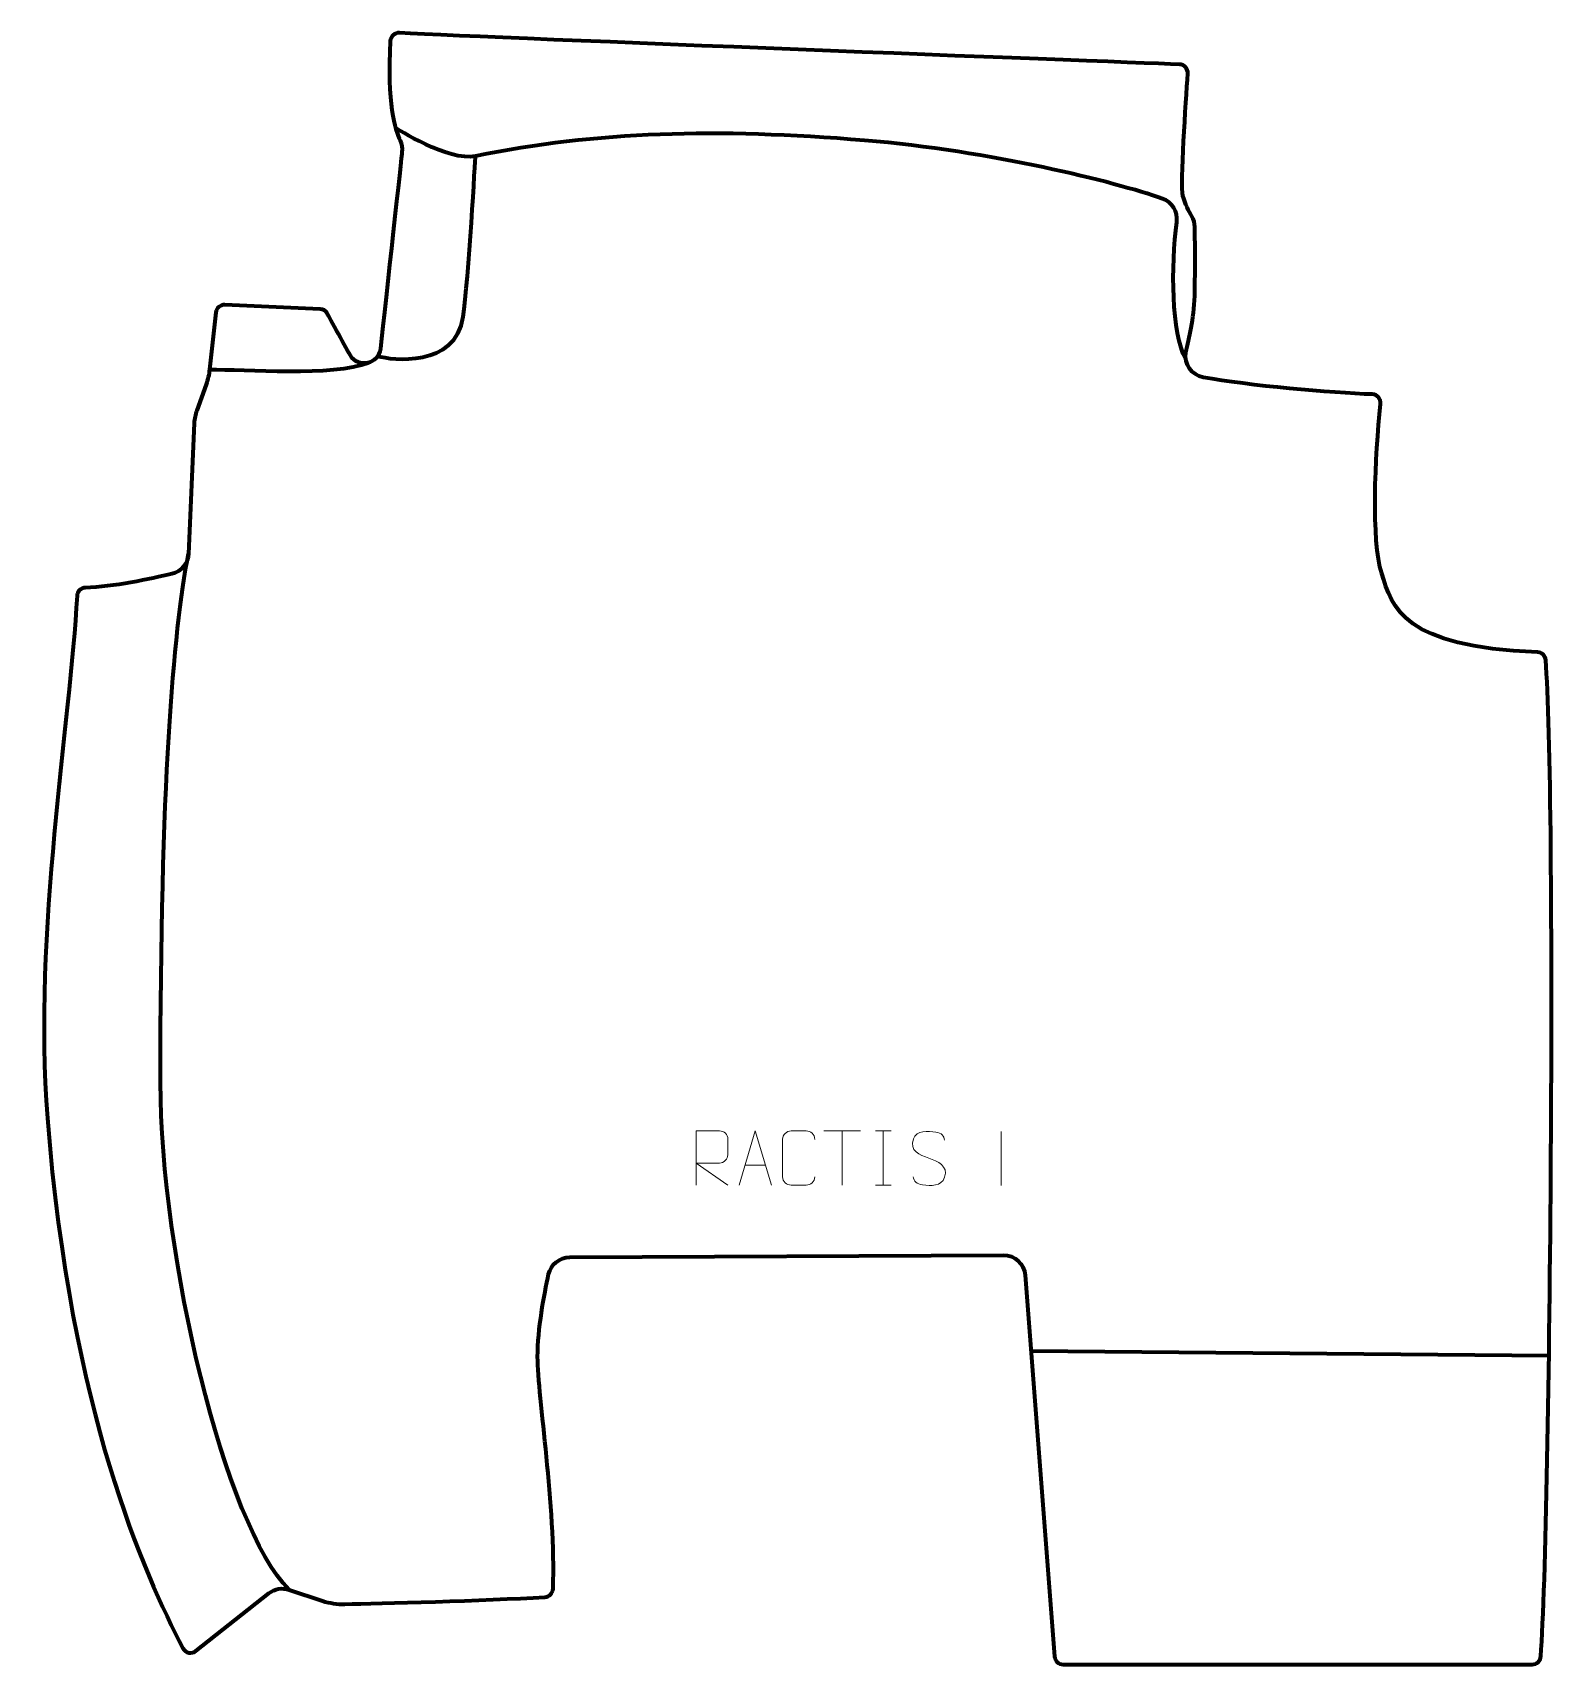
# Model space of a CAD drawing. Header units: millimetres. Extents: x -353 to 350, y -376 to 376.
import ezdxf

# ---------------------------------------------------------------- set-up
doc = ezdxf.new("R2010")
doc.units = ezdxf.units.MM
doc.header["$MEASUREMENT"] = 0
for name, color, linetype in [('layer 1', 7, 'Continuous'), ('layer 2', 7, 'Continuous'), ('layer 3', 7, 'Continuous')]:
    doc.layers.add(name, color=color, linetype=linetype)

msp = doc.modelspace()

# ---------------------------------------------------------------- linework, layer by layer
at = {"layer": 'layer 1', "color": 250, "lineweight": 9}
for points, knots in [([(-46.8778, -155.0861), (-46.8778, -155.0861), (-46.8778, -130.1326), (-46.8778, -130.1326), (-46.8778, -130.1326), (-43.283, -130.1326), (-39.6875, -130.1326), (-36.0923, -130.1326), (-36.0923, -130.1326), (-33.767, -130.1703), (-32.2097, -131.6603), (-32.2138, -134.0267), (-32.2138, -134.0267), (-32.2142, -136.0622), (-32.2142, -139.1216), (-32.2138, -141.1576), (-32.2138, -141.1576), (-32.2203, -143.0331), (-34.0326, -144.9749), (-36.0421, -144.994), (-36.0421, -144.994), (-36.0421, -144.994), (-46.8778, -144.994), (-46.8778, -144.994), (-46.8778, -144.994), (-46.8778, -144.994), (-32.2231, -155.0861), (-32.2231, -155.0861)], [0, 0, 0, 0, 0.125, 0.125, 0.125, 0.125, 0.25, 0.25, 0.25, 0.25, 0.375, 0.375, 0.375, 0.375, 0.5, 0.5, 0.5, 0.5, 0.625, 0.625, 0.625, 0.625, 0.75, 0.75, 0.75, 0.75, 1, 1, 1, 1]), ([(-27.0163, -155.0861), (-27.0163, -155.0861), (-19.6453, -130.1326), (-19.6453, -130.1326), (-19.6453, -130.1326), (-19.6453, -130.1326), (-12.0754, -155.0861), (-12.0754, -155.0861)], [0, 0, 0, 0, 0.33333333, 0.33333333, 0.33333333, 0.33333333, 1, 1, 1, 1]), ([(7.8771, -151.2684), (7.7373, -153.5918), (6.0601, -155.0714), (3.9124, -155.0822), (3.9124, -155.0822), (1.5805, -155.0818), (-0.7514, -155.0818), (-3.0829, -155.0822), (-3.0829, -155.0822), (-5.0079, -155.1876), (-6.98, -153.3031), (-6.9688, -151.2858), (-6.9688, -151.2858), (-6.9684, -145.5157), (-6.9684, -139.746), (-6.9688, -133.9767), (-6.9688, -133.9767), (-6.9646, -131.8386), (-5.2179, -130.1194), (-3.0655, -130.1329), (-3.0655, -130.1329), (-0.7398, -130.1329), (1.5863, -130.1329), (3.9124, -130.1329), (3.9124, -130.1329), (5.859, -130.0974), (7.8504, -131.5889), (7.8771, -134.0265)], [0, 0, 0, 0, 0.125, 0.125, 0.125, 0.125, 0.25, 0.25, 0.25, 0.25, 0.375, 0.375, 0.375, 0.375, 0.5, 0.5, 0.5, 0.5, 0.625, 0.625, 0.625, 0.625, 0.75, 0.75, 0.75, 0.75, 1, 1, 1, 1]), ([(60.4541, -142.6093), (56.2058, -141.1389), (51.2977, -139.3431), (53.3028, -133.8228), (53.3028, -133.8228), (54.8063, -129.6829), (60.0199, -130.0714), (63.6235, -130.6725), (63.6235, -130.6725), (66.4841, -131.1497), (67.3488, -132.3629), (67.6594, -134.447)], [0, 0, 0, 0, 0.25, 0.25, 0.25, 0.25, 0.5, 0.5, 0.5, 0.5, 1, 1, 1, 1]), ([(60.4541, -142.6094), (64.4727, -144.2561), (69.5022, -146.1444), (67.6682, -151.5047), (67.6682, -151.5047), (66.2084, -155.7711), (61.2976, -155.5144), (57.5715, -154.9597), (57.5715, -154.9597), (54.8215, -154.5499), (53.6006, -153.3364), (53.2226, -151.2242)], [0, 0, 0, 0, 0.25, 0.25, 0.25, 0.25, 0.5, 0.5, 0.5, 0.5, 1, 1, 1, 1])]:
    msp.add_open_spline(points, degree=3, knots=knots, dxfattribs=at)
for points in [[(11.9605, -130.1561), (11.9605, -130.1561), (28.9477, -130.1561), (28.9477, -130.1561)], [(20.4543, -155.0861), (20.4543, -155.0861), (20.4543, -130.1326), (20.4543, -130.1326)], [(35.87, -130.1326), (35.87, -130.1326), (43.0381, -130.1326), (43.0381, -130.1326)], [(39.454, -130.1326), (39.454, -130.1326), (39.454, -155.0861), (39.454, -155.0861)], [(93.8398, -130.34), (93.8398, -130.34), (93.8398, -155.3141), (93.8398, -155.3141)], [(-24.2937, -145.8367), (-24.2937, -145.8367), (-14.798, -145.8367), (-14.798, -145.8367)], [(35.87, -155.0861), (35.87, -155.0861), (43.0381, -155.0861), (43.0381, -155.0861)]]:
    msp.add_open_spline(points, degree=3, dxfattribs=at)
at = {"layer": 'layer 2', "color": 230, "lineweight": 200}
msp.add_open_spline([(-277.3424, -369.8347), (-279.3125, -371.393), (-282.2146, -370.7744), (-283.373, -368.5457), (-283.373, -368.5457), (-301.0444, -334.5466), (-335.0918, -259.9275), (-345.8344, -124.1721), (-345.8344, -124.1721), (-352.629, -38.3093), (-335.1553, 58.2094), (-332.1816, 116.4938), (-332.1816, 116.4938), (-332.0754, 118.5739), (-330.388, 120.2265), (-328.3053, 120.2731), (-328.3053, 120.2731), (-315.7177, 120.5533), (-298.2281, 124.3129), (-288.4647, 126.652), (-288.4647, 126.652), (-284.1218, 127.6923), (-280.9935, 131.4805), (-280.7978, 135.9415), (-280.7978, 135.9415), (-280.7978, 135.9415), (-278.1536, 196.1195), (-278.1536, 196.1195), (-278.1536, 196.1195), (-278.065, 198.133), (-277.673, 200.1214), (-276.9902, 202.0178), (-276.9902, 202.0178), (-276.9902, 202.0178), (-272.6876, 213.9694), (-272.6876, 213.9694), (-272.6876, 213.9694), (-271.8827, 216.2053), (-271.3463, 218.5289), (-271.0893, 220.8915), (-271.0893, 220.8915), (-271.0893, 220.8915), (-268.2459, 247.0538), (-268.2459, 247.0538), (-268.2459, 247.0538), (-268.018, 249.1513), (-266.2007, 250.7113), (-264.0929, 250.6189), (-264.0929, 250.6189), (-264.0929, 250.6189), (-220.1526, 248.6943), (-220.1526, 248.6943), (-220.1526, 248.6943), (-218.8265, 248.6364), (-217.6157, 247.9247), (-216.9198, 246.7941), (-216.9198, 246.7941), (-216.9198, 246.7941), (-208.9794, 232.1402), (-206.1804, 227.342), (-206.1804, 227.342), (-202.5856, 221.1794), (-193.1225, 223.3464), (-192.3356, 230.4371), (-192.3356, 230.4371), (-189.8228, 253.088), (-182.3951, 321.0521), (-182.3951, 321.0521), (-182.3951, 321.0521), (-182.1894, 322.8882), (-182.4949, 324.7425), (-183.2801, 326.4149), (-183.2801, 326.4149), (-185.4626, 331.0633), (-189.5944, 343.8978), (-187.7771, 372.2614), (-187.7771, 372.2614), (-187.6374, 374.4428), (-185.776, 376.1095), (-183.593, 375.9944), (-183.593, 375.9944), (-135.8597, 373.4802), (138.9517, 362.8875), (175.9494, 361.4647), (175.9494, 361.4647), (178.2018, 361.3779), (179.9341, 359.4463), (179.7771, 357.198), (179.7771, 357.198), (178.8825, 344.3974), (176.3139, 305.7969), (177.5246, 300.9547), (177.5246, 300.9547), (178.4383, 297.3003), (180.3558, 293.6463), (181.6558, 291.4341), (181.6558, 291.4341), (182.5295, 289.9474), (182.9996, 288.2621), (183.0253, 286.5376), (183.0253, 286.5376), (183.11, 280.8859), (183.2547, 267.5178), (182.978, 254.7822), (182.978, 254.7822), (182.7349, 243.5857), (180.1547, 235.4854), (178.9425, 228.7359), (178.9425, 228.7359), (177.9693, 223.3193), (181.5584, 218.1408), (186.9733, 217.1594), (186.9733, 217.1594), (207.3223, 213.4715), (246.3435, 209.9533), (264.7877, 209.4096), (264.7877, 209.4096), (267.1153, 209.3407), (268.892, 207.3075), (268.64, 204.9926), (268.64, 204.9926), (266.003, 180.769), (264.3508, 141.867), (269.1426, 126.808), (269.1426, 126.808), (274.1407, 111.0996), (278.7881, 92.9374), (340.9178, 90.5661), (340.9178, 90.5661), (342.9324, 90.4895), (344.5758, 88.9242), (344.7444, 86.9152), (344.7444, 86.9152), (349.6533, 28.3623), (347.0427, -308.2025), (342.5103, -372.2858), (342.5103, -372.2858), (342.3624, -374.3794), (340.6189, -375.9999), (338.52, -375.9999), (338.52, -375.9999), (338.52, -375.9999), (122.3269, -375.9999), (122.3269, -375.9999), (122.3269, -375.9999), (120.2382, -375.9999), (118.5035, -374.3921), (118.3428, -372.3098), (118.3428, -372.3098), (118.3428, -372.3098), (104.8001, -196.5917), (104.8001, -196.5917), (104.8001, -196.5917), (104.3972, -191.3614), (100.0222, -187.3311), (94.7767, -187.3576), (94.7767, -187.3576), (94.7767, -187.3576), (-105.0825, -188.3619), (-105.0825, -188.3619), (-105.0825, -188.3619), (-109.7602, -188.3851), (-113.7982, -191.6447), (-114.8014, -196.2138), (-114.8014, -196.2138), (-116.8477, -205.5368), (-119.8702, -221.4643), (-119.8702, -234.2102), (-119.8702, -234.2102), (-119.8702, -252.889), (-111.3291, -302.9991), (-112.7932, -341.1553), (-112.7932, -341.1553), (-112.8715, -343.1953), (-114.4909, -344.8387), (-116.5287, -344.9642), (-116.5287, -344.9642), (-144.0708, -346.6634), (-192.8201, -347.8822), (-208.8002, -348.252), (-208.8002, -348.252), (-212.2576, -348.3318), (-215.6993, -347.8137), (-218.9799, -346.7202), (-218.9799, -346.7202), (-218.9799, -346.7202), (-234.3538, -341.5961), (-234.3538, -341.5961), (-234.3538, -341.5961), (-237.5541, -340.529), (-241.0768, -341.1471), (-243.7227, -343.2404), (-243.7227, -343.2404), (-243.7227, -343.2404), (-277.3424, -369.8347), (-277.3424, -369.8347)], degree=3, knots=[0, 0, 0, 0, 0.02, 0.02, 0.02, 0.02, 0.04, 0.04, 0.04, 0.04, 0.06, 0.06, 0.06, 0.06, 0.08, 0.08, 0.08, 0.08, 0.1, 0.1, 0.1, 0.1, 0.12, 0.12, 0.12, 0.12, 0.14, 0.14, 0.14, 0.14, 0.16, 0.16, 0.16, 0.16, 0.18, 0.18, 0.18, 0.18, 0.2, 0.2, 0.2, 0.2, 0.22, 0.22, 0.22, 0.22, 0.24, 0.24, 0.24, 0.24, 0.26, 0.26, 0.26, 0.26, 0.28, 0.28, 0.28, 0.28, 0.3, 0.3, 0.3, 0.3, 0.32, 0.32, 0.32, 0.32, 0.34, 0.34, 0.34, 0.34, 0.36, 0.36, 0.36, 0.36, 0.38, 0.38, 0.38, 0.38, 0.4, 0.4, 0.4, 0.4, 0.42, 0.42, 0.42, 0.42, 0.44, 0.44, 0.44, 0.44, 0.46, 0.46, 0.46, 0.46, 0.48, 0.48, 0.48, 0.48, 0.5, 0.5, 0.5, 0.5, 0.52, 0.52, 0.52, 0.52, 0.54, 0.54, 0.54, 0.54, 0.56, 0.56, 0.56, 0.56, 0.58, 0.58, 0.58, 0.58, 0.6, 0.6, 0.6, 0.6, 0.62, 0.62, 0.62, 0.62, 0.64, 0.64, 0.64, 0.64, 0.66, 0.66, 0.66, 0.66, 0.68, 0.68, 0.68, 0.68, 0.7, 0.7, 0.7, 0.7, 0.72, 0.72, 0.72, 0.72, 0.74, 0.74, 0.74, 0.74, 0.76, 0.76, 0.76, 0.76, 0.78, 0.78, 0.78, 0.78, 0.8, 0.8, 0.8, 0.8, 0.82, 0.82, 0.82, 0.82, 0.84, 0.84, 0.84, 0.84, 0.86, 0.86, 0.86, 0.86, 0.88, 0.88, 0.88, 0.88, 0.9, 0.9, 0.9, 0.9, 0.92, 0.92, 0.92, 0.92, 0.94, 0.94, 0.94, 0.94, 0.96, 0.96, 0.96, 0.96, 1, 1, 1, 1], dxfattribs=at)
at = {"layer": 'layer 3', "color": 142, "lineweight": 200}
for points, knots in [([(178.8721, 225.6458), (172.3322, 237.2121), (171.9599, 268.7244), (174.6929, 288.7858), (174.6929, 288.7858), (175.3341, 293.4919), (172.5919, 297.9994), (168.1129, 299.579), (168.1129, 299.579), (146.3996, 307.2354), (88.9261, 321.5675), (30.8093, 326.4104), (30.8093, 326.4104), (-37.3415, 332.0899), (-92.6275, 330.5951), (-148.5233, 319.1368), (-148.5233, 319.1368), (-160.8461, 316.6109), (-185.3231, 332.133), (-185.3231, 332.133)], [0, 0, 0, 0, 0.16666667, 0.16666667, 0.16666667, 0.16666667, 0.33333333, 0.33333333, 0.33333333, 0.33333333, 0.5, 0.5, 0.5, 0.5, 0.66666667, 0.66666667, 0.66666667, 0.66666667, 1, 1, 1, 1]), ([(-193.5681, 227.0353), (-187.2996, 225.1157), (-157.5947, 221.6359), (-154.193, 245.0596), (-154.193, 245.0596), (-151.7116, 262.1455), (-148.5233, 319.137), (-148.5233, 319.137)], [0, 0, 0, 0, 0.33333333, 0.33333333, 0.33333333, 0.33333333, 1, 1, 1, 1]), ([(-234.3537, -341.5959), (-264.0281, -312.6399), (-293.7027, -186.9368), (-293.7027, -107.8962), (-293.7027, -107.8962), (-293.7023, 29.2481), (-287.8908, 98.8511), (-280.7976, 135.9413)], [0, 0, 0, 0, 0.33333333, 0.33333333, 0.33333333, 0.33333333, 1, 1, 1, 1])]:
    msp.add_open_spline(points, degree=3, knots=knots, dxfattribs=at)
for points in [[(-271.0894, 220.8913), (-255.2439, 220.8913), (-213.8168, 217.4998), (-197.747, 224.0387)], [(107.4926, -231.5265), (107.4926, -231.5265), (346.2526, -233.6257), (346.2526, -233.6257)]]:
    msp.add_open_spline(points, degree=3, dxfattribs=at)

doc.saveas('drawing.dxf')
